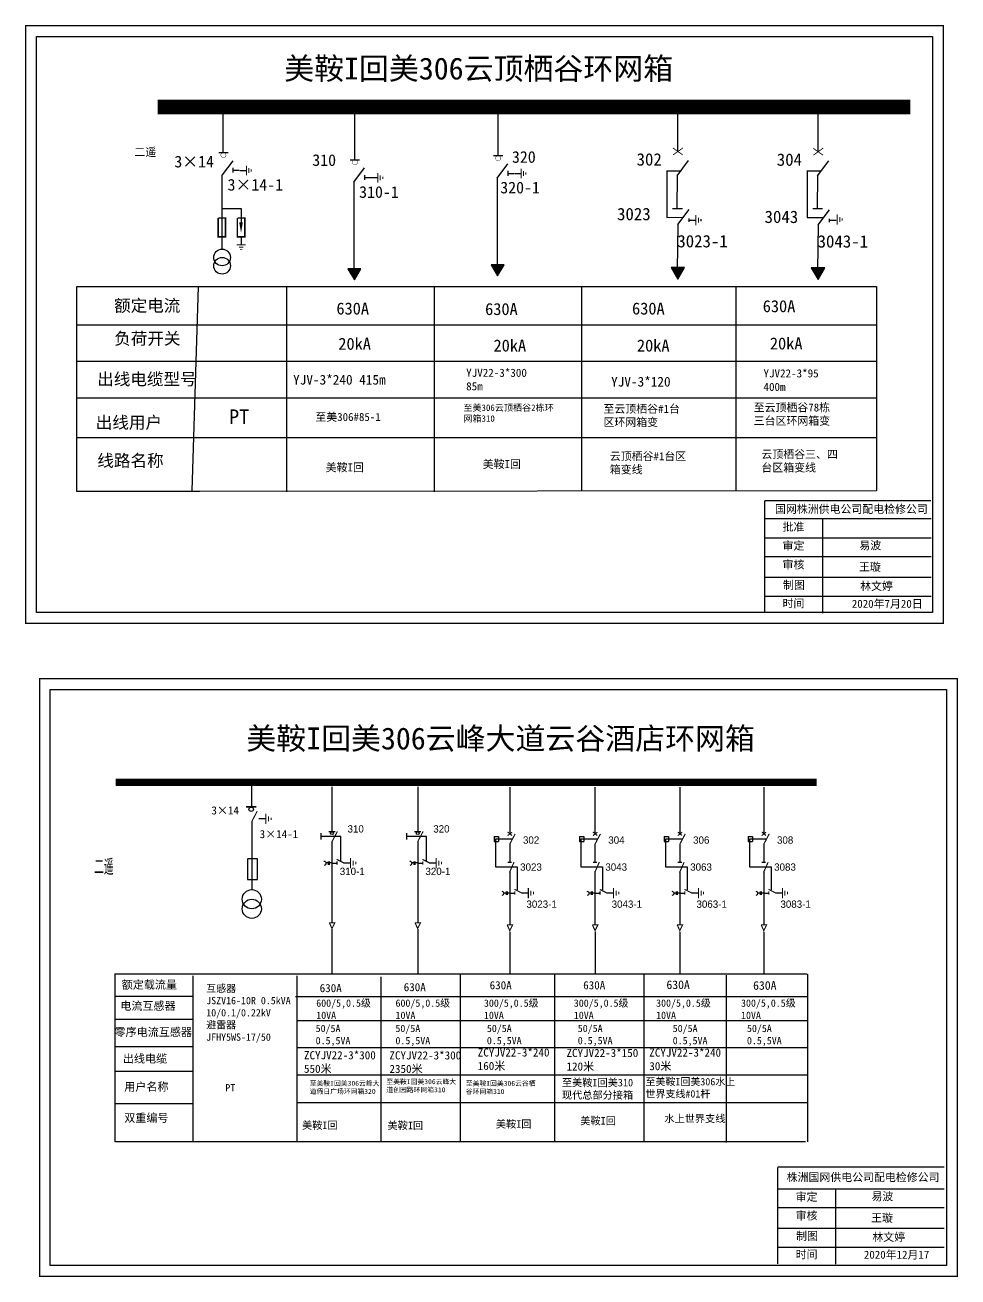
# Model space of a CAD drawing. Extents: x 1152 to 1674, y -469 to -293.
# Drawn here: x 1282.8 to 1410.3, y -464.8 to -293.7 of the extents above; entities that cross this region are included whole.
import ezdxf

# ---------------------------------------------------------------- set-up
doc = ezdxf.new("R2010")
doc.units = 0
doc.header["$LTSCALE"] = 5
doc.linetypes.add('ACAD_ISO02W100', pattern=[15, 12, -3])
doc.linetypes.add('CENTER', pattern=[50.8, 31.75, -6.35, 6.35, -6.35])
doc.layers.get('0').update_dxf_attribs({"linetype": 'CONTINUOUS'})
doc.layers.add('2', color=7, linetype='CONTINUOUS')
doc.layers.add('3', color=7, linetype='CONTINUOUS')
doc.styles.add('HZ', font='', dxfattribs={"width": 0.75, "oblique": 9.998114})
doc.styles.add('hztxt_txtstyle_0.00_0_0', font='simkai.ttf')
doc.styles.add('hztxt_txtstyle_1.80_0_0', font='', dxfattribs={"height": 1.8, "bigfont": 'hztxt.shx'})
doc.styles.add('hztxt_txtstyle_2.70_0_0', font='simkai.ttf', dxfattribs={"height": 2.7})
doc.styles.get("Standard").update_dxf_attribs({"font": 'simkai_0.ttf', "width": 0.8})
doc.styles.add('STYLE1', font='simkai_0.ttf')
doc.styles.add('字体', font='simkai_0.ttf', dxfattribs={"height": 2.5})
doc.styles.add('宋体', font='tssdeng.shx', dxfattribs={"width": 0.7, "height": 5, "bigfont": 'tssdchn.shx'})
doc.styles.get('HZ').set_extended_font_data('SimSun')
doc.styles.get('hztxt_txtstyle_1.80_0_0').set_extended_font_data('hztxt')

# ---------------------------------------------------------------- blocks, each defined once
blk = doc.blocks.new('JD')
for points in [[(-2, 0.2), (-2, -0.2), (2, 0.2), (2, -0.2)], [(1, -1.2), (1, -0.8), (-1, -1.2), (-1, -0.8)], [(-0.5, -1.8), (-0.5, -2.2), (0.5, -1.8), (0.5, -2.2)]]:
    blk.add_trace(points)

msp = doc.modelspace()

# ---------------------------------------------------------------- hatches: boundary and pattern name
for color, points in [(0, [(1347.39, -327.97), (1348.27, -326.45), (1346.51, -326.45)]), (7, [(1372.03, -328.45), (1372.96, -326.84), (1371.1, -326.84)]), (7, [(1391.2, -328.49), (1392.13, -326.88), (1390.27, -326.88)]), (0, [(1327.8, -328.53), (1328.68, -327.01), (1326.92, -327.01)])]:
    msp.add_hatch(color=color).paths.add_polyline_path(points)

# ---------------------------------------------------------------- linework, layer by layer
for p, q in [((1309.82, -304.88), (1309.82, -311.16)), ((1370.51, -313.6), (1372.47, -313.6)), ((1370.53, -313.61), (1370.53, -319.98)), ((1371.96, -314.29), (1371.91, -318.7)), ((1389.69, -313.63), (1391.64, -313.63)), ((1389.71, -313.64), (1389.71, -320.02)), ((1391.14, -314.32), (1391.08, -318.74)), ((1370.53, -319.98), (1372.74, -319.97)), ((1371.31, -318.75), (1372.65, -318.75)), ((1389.71, -320.02), (1391.92, -320.01)), ((1390.48, -318.78), (1391.83, -318.78)), ((1373.54, -320.34), (1374.48, -320.34)), ((1392.72, -320.37), (1393.66, -320.37))]:
    msp.add_line(p, q)
at = {"color": 7}
for p, q in [((1327.88, -312.1), (1327.88, -304.88)), ((1347.46, -311.54), (1347.46, -304.88)), ((1372.04, -310.97), (1372.04, -304.88)), ((1391.21, -311.01), (1391.21, -304.88))]:
    msp.add_line(p, q, dxfattribs=at)
at = {"color": 0}
for p, q in [((1309.27, -311.1), (1310.54, -311.1)), ((1311.2, -313.19), (1311.2, -313.85)), ((1327.25, -312.1), (1328.52, -312.1)), ((1346.84, -311.54), (1348.1, -311.54)), ((1309.69, -314.17), (1309.69, -324.38)), ((1311.22, -313.53), (1312.06, -313.53)), ((1312.14, -313.55), (1313.03, -313.55)), ((1329.18, -314.19), (1329.18, -314.85)), ((1329.19, -314.52), (1330.04, -314.52)), ((1330.12, -314.54), (1331.01, -314.54)), ((1347.33, -314.61), (1347.33, -326.72)), ((1348.77, -313.63), (1348.77, -314.29)), ((1348.78, -313.96), (1349.63, -313.96)), ((1349.7, -313.97), (1350.59, -313.97)), ((1327.74, -315.17), (1327.74, -327.28)), ((1309.68, -318.75), (1312.31, -318.75)), ((1312.31, -318.75), (1312.31, -320.68)), ((1372.03, -320.97), (1371.96, -327.12)), ((1391.2, -321), (1391.14, -327.16)), ((1312.31, -322.7), (1312.31, -323.69)), ((1289.85, -329.41), (1304.81, -329.41)), ((1293.99, -329.41), (1306.67, -329.41)), ((1306.46, -329.41), (1305.57, -357.36)), ((1306.46, -329.41), (1399.2, -329.41)), ((1318.54, -329.41), (1318.54, -357.51)), ((1289.85, -339.62), (1304.7, -339.62)), ((1293.88, -339.62), (1306.56, -339.62)), ((1306.35, -339.62), (1399.2, -339.62)), ((1313.75, -397.23, 0.01), (1313.75, -400.51, 0.01)), ((1324.74, -397.83, 0.01), (1324.74, -403.94, 0.01)), ((1336.46, -397.83, 0.01), (1336.46, -403.94, 0.01)), ((1349.04, -397.86, 0.01), (1349.04, -404.28, 0.01)), ((1360.7, -397.86, 0.01), (1360.7, -404.28, 0.01)), ((1372.3, -397.86, 0.01), (1372.3, -404.28, 0.01)), ((1383.78, -397.86, 0.01), (1383.78, -404.28, 0.01)), ((1314.75, -402.18, 0.01), (1315.69, -402.18, 0.01)), ((1313.77, -402.55, 0.01), (1313.77, -411.87, 0.01)), ((1324.74, -405.3, 0.01), (1324.74, -416.4, 0.01)), ((1336.46, -405.3, 0.01), (1336.46, -416.4, 0.01)), ((1346.91, -404.62, 0.01), (1346.91, -405.29, 0.01)), ((1346.91, -404.62, 0.01), (1347.51, -404.62, 0.01)), ((1346.91, -405.29, 0.01), (1347.51, -405.29, 0.01)), ((1347.51, -404.62, 0.01), (1347.51, -405.29, 0.01)), ((1358.57, -404.62, 0.01), (1358.57, -405.29, 0.01)), ((1358.57, -404.62, 0.01), (1359.17, -404.62, 0.01)), ((1358.57, -405.29, 0.01), (1359.17, -405.29, 0.01)), ((1359.17, -404.62, 0.01), (1359.17, -405.29, 0.01)), ((1370.17, -404.62, 0.01), (1370.17, -405.29, 0.01)), ((1370.17, -404.62, 0.01), (1370.77, -404.62, 0.01)), ((1370.17, -405.29, 0.01), (1370.77, -405.29, 0.01)), ((1370.77, -404.62, 0.01), (1370.77, -405.29, 0.01)), ((1381.65, -404.62, 0.01), (1381.65, -405.29, 0.01)), ((1381.65, -404.62, 0.01), (1382.25, -404.62, 0.01)), ((1381.65, -405.29, 0.01), (1382.25, -405.29, 0.01)), ((1382.25, -404.62, 0.01), (1382.25, -405.29, 0.01)), ((1349.04, -405.64, 0.01), (1349.04, -408.11, 0.01)), ((1360.7, -405.64, 0.01), (1360.7, -408.11, 0.01)), ((1372.3, -405.64, 0.01), (1372.3, -408.11, 0.01)), ((1383.78, -405.64, 0.01), (1383.78, -408.11, 0.01)), ((1324.74, -408.25, 0.01), (1325.43, -408.25, 0.01)), ((1326.33, -408.23, 0.01), (1327.27, -408.23, 0.01)), ((1336.46, -408.25, 0.01), (1337.15, -408.25, 0.01)), ((1338.05, -408.23, 0.01), (1338.99, -408.23, 0.01)), ((1349.04, -409.35, 0.01), (1349.04, -416.66, 0.01)), ((1360.7, -409.35, 0.01), (1360.7, -416.66, 0.01)), ((1372.3, -409.35, 0.01), (1372.3, -416.66, 0.01)), ((1383.78, -409.35, 0.01), (1383.78, -416.66, 0.01)), ((1349.04, -412.35, 0.01), (1349.74, -412.35, 0.01)), ((1350.64, -412.33, 0.01), (1351.58, -412.33, 0.01)), ((1360.7, -412.35, 0.01), (1361.39, -412.35, 0.01)), ((1362.3, -412.33, 0.01), (1363.24, -412.33, 0.01)), ((1372.3, -412.35, 0.01), (1372.99, -412.35, 0.01)), ((1373.89, -412.33, 0.01), (1374.83, -412.33, 0.01)), ((1383.78, -412.35, 0.01), (1384.47, -412.35, 0.01)), ((1385.37, -412.33, 0.01), (1386.31, -412.33, 0.01)), ((1305.81, -426.5, 0.01), (1295.11, -426.5, 0.01)), ((1305.77, -429.65, 0.01), (1295.07, -429.65, 0.01)), ((1305.77, -433.37, 0.01), (1295.07, -433.37, 0.01)), ((1305.73, -436.76, 0.01), (1295.03, -436.76, 0.01)), ((1305.77, -441.17, 0.01), (1295.07, -441.17, 0.01))]:
    msp.add_line(p, q, dxfattribs=at)
at = {"color": 7, "linetype": 'Continuous'}
for p, q in [((1383.91, -361.17), (1406.66, -361.17)), ((1391.8, -361.17), (1391.8, -374.1)), ((1383.91, -363.77), (1406.66, -363.77)), ((1383.91, -366.36), (1406.66, -366.36)), ((1383.91, -369.18), (1406.66, -369.18)), ((1383.91, -371.78), (1406.66, -371.78))]:
    msp.add_line(p, q, dxfattribs=at)
at = {"color": 0, "linetype": 'ACAD_ISO02W100'}
for p, q in [((1347.1, -404.97, 0.01), (1347.1, -408.78, 0.01)), ((1349.34, -404.97, 0.01), (1347.1, -404.97, 0.01)), ((1358.76, -404.97, 0.01), (1358.76, -408.78, 0.01)), ((1361, -404.97, 0.01), (1358.76, -404.97, 0.01)), ((1370.36, -404.97, 0.01), (1370.36, -408.78, 0.01)), ((1372.6, -404.97, 0.01), (1370.36, -404.97, 0.01)), ((1381.84, -404.97, 0.01), (1381.84, -408.78, 0.01)), ((1384.08, -404.97, 0.01), (1381.84, -404.97, 0.01)), ((1347.1, -408.78, 0.01), (1350.06, -408.78, 0.01)), ((1350.06, -408.78, 0.01), (1350.06, -411.92, 0.01)), ((1358.76, -408.78, 0.01), (1361.72, -408.78, 0.01)), ((1361.72, -408.78, 0.01), (1361.72, -411.92, 0.01)), ((1370.36, -408.78, 0.01), (1373.31, -408.78, 0.01)), ((1373.31, -408.78, 0.01), (1373.31, -411.92, 0.01)), ((1381.84, -408.78, 0.01), (1384.79, -408.78, 0.01)), ((1384.79, -408.78, 0.01), (1384.79, -411.92, 0.01))]:
    msp.add_line(p, q, dxfattribs=at)
at = {"color": 0, "linetype": 'CENTER'}
for p, q in [((1324.74, -417.3, 0.01), (1324.74, -423.44, 0.01)), ((1336.46, -417.3, 0.01), (1336.46, -423.44, 0.01)), ((1349.05, -417.64, 0.01), (1349.05, -423.4, 0.01)), ((1360.71, -417.64, 0.01), (1360.71, -423.4, 0.01)), ((1372.3, -417.64, 0.01), (1372.3, -423.4, 0.01)), ((1383.78, -417.64, 0.01), (1383.78, -423.4, 0.01))]:
    msp.add_line(p, q, dxfattribs=at)
at = {"color": 0, "linetype": 'Continuous'}
for p, q in [((1295.05, -423.42, 0.01), (1389.71, -423.42, 0.01)), ((1295.09, -446.37, 0.01), (1295.09, -423.42, 0.01)), ((1305.72, -423.67, 0.01), (1305.72, -446.36, 0.01)), ((1319.92, -423.67, 0.01), (1319.92, -446.36, 0.01)), ((1331.44, -423.82, 0.01), (1331.44, -446.35, 0.01)), ((1342.27, -423.47, 0.01), (1342.27, -446.36, 0.01)), ((1355.16, -423.47, 0.01), (1355.16, -446.36, 0.01)), ((1367.36, -423.48, 0.01), (1367.36, -446.38, 0.01)), ((1378.63, -423.56, 0.01), (1378.63, -446.45, 0.01)), ((1389.76, -423.44, 0.01), (1389.76, -446.38, 0.01)), ((1319.75, -426.49, 0.01), (1389.74, -426.49, 0.01)), ((1319.92, -429.78, 0.01), (1389.76, -429.78, 0.01)), ((1319.92, -433.46, 0.01), (1389.65, -433.46, 0.01)), ((1319.92, -437.19, 0.01), (1389.84, -437.19, 0.01)), ((1319.92, -440.99, 0.01), (1389.74, -440.99, 0.01)), ((1389.5, -446.37, 0.01), (1295.16, -446.37, 0.01)), ((1385.7, -452.77, 0.01), (1408.45, -452.77, 0.01)), ((1393.6, -452.77, 0.01), (1393.6, -463.11, 0.01)), ((1385.7, -455.36, 0.01), (1408.45, -455.36, 0.01)), ((1385.7, -458.19, 0.01), (1408.45, -458.19, 0.01)), ((1385.7, -460.78, 0.01), (1408.45, -460.78, 0.01))]:
    msp.add_line(p, q, dxfattribs=at)
at = {"color": 7, "linetype": 'Continuous', "const_width": 0.182}
msp.add_lwpolyline([(1282.87, -293.78), (1408.35, -293.78), (1408.35, -375.48), (1282.87, -375.48)], close=True, dxfattribs=at)
at = {"color": 7, "linetype": 'Continuous'}
msp.add_lwpolyline([(1284.34, -295.25), (1406.87, -295.25), (1406.87, -374), (1284.34, -374)], close=True, dxfattribs=at)
for points, const_width in [([(1300.93, -304.88), (1403.83, -304.88)], 2), ([(1371.36, -310.49), (1372.7, -311.44)], 0.114), ([(1371.39, -311.44), (1372.73, -310.48)], 0.114), ([(1390.53, -310.53), (1391.88, -311.47)], 0.114), ([(1390.56, -311.48), (1391.9, -310.51)], 0.114), ([(1371.31, -318.75), (1372.65, -318.75)], 0.114), ([(1390.48, -318.78), (1391.83, -318.78)], 0.114)]:
    msp.add_lwpolyline(points, dxfattribs=dict(const_width=const_width))
at = {"color": 0}
for points, const_width in [([(1309.27, -311.1), (1310.54, -311.1)], 0.108), ([(1346.84, -311.54), (1348.1, -311.54)], 0.108), ([(1327.25, -312.1), (1328.52, -312.1)], 0.108), ([(1309.17, -320.07), (1309.17, -322.63), (1310.19, -322.63), (1310.19, -320.07), (1309.2, -320.07)], 0.217), ([(1311.8, -320.07), (1311.8, -322.63), (1312.83, -322.63), (1312.83, -320.07), (1311.83, -320.07)], 0.217)]:
    msp.add_lwpolyline(points, dxfattribs=dict(at, const_width=const_width))
at = {"color": 0, "const_width": 0.0539}
for points in [[(1309.55, -311.46, 1), (1310.25, -311.46, 1)], [(1327.53, -312.45, 1), (1328.23, -312.45, 1)], [(1347.11, -311.9, 1), (1347.81, -311.9, 1)]]:
    msp.add_lwpolyline(points, format="xyb", close=True, dxfattribs=at)
at = {"color": 0}
msp.add_lwpolyline([(1312.31, -320.64, 0.506, 0, 0), (1312.31, -322.09, 0, 0, 0)], format="xyseb", dxfattribs=at)
for points in [[(1373.55, -320.13), (1373.55, -320.58)], [(1392.73, -320.16), (1392.73, -320.62)]]:
    msp.add_lwpolyline(points)
for points in [[(1347.39, -327.97), (1348.27, -326.45), (1346.51, -326.45)], [(1327.8, -328.53), (1328.68, -327.01), (1326.92, -327.01)]]:
    msp.add_lwpolyline(points, close=True, dxfattribs=at)
at = {"color": 7}
for points in [[(1372.03, -328.45), (1372.96, -326.84), (1371.1, -326.84)], [(1391.2, -328.49), (1392.13, -326.88), (1390.27, -326.88)]]:
    msp.add_lwpolyline(points, close=True, dxfattribs=at)
at = {"color": 7, "linetype": 'Continuous', "const_width": 0.182}
for points in [[(1383.91, -358.69), (1383.89, -374.06)], [(1383.91, -358.69), (1406.66, -358.69)]]:
    msp.add_lwpolyline(points, dxfattribs=at)
at = {"color": 0, "linetype": 'Continuous', "const_width": 0.182, "elevation": 0.01}
msp.add_lwpolyline([(1284.76, -383.05), (1410.24, -383.05), (1410.24, -464.75), (1284.76, -464.75)], close=True, dxfattribs=at)
at = {"color": 0, "linetype": 'Continuous', "elevation": 0.01}
msp.add_lwpolyline([(1286.23, -384.52), (1408.76, -384.52), (1408.76, -463.27), (1286.23, -463.27)], close=True, dxfattribs=at)
at = {"color": 0, "elevation": 0.01}
for points, const_width in [([(1295.16, -397.23), (1391.01, -397.23)], 0.998), ([(1313, -400.56), (1314.4, -400.56)], 0.238), ([(1313.77, -402.59), (1314.52, -401.17)], 0.15), ([(1324.3, -403.96), (1325.18, -403.96)], 0.15), ([(1324.74, -405.34), (1325.49, -403.92)], 0.15), ([(1336.01, -403.96), (1336.9, -403.96)], 0.15), ([(1336.46, -405.34), (1337.21, -403.92)], 0.15), ([(1348.76, -404.5), (1349.37, -404.04)], 0.15), ([(1348.76, -404), (1349.35, -404.49)], 0.15), ([(1349.04, -405.68), (1349.79, -404.26)], 0.15), ([(1360.42, -404.5), (1361.03, -404.04)], 0.15), ([(1360.42, -404), (1361.01, -404.49)], 0.15), ([(1360.7, -405.68), (1361.45, -404.26)], 0.15), ([(1372.02, -404.5), (1372.62, -404.04)], 0.15), ([(1372.02, -404), (1372.61, -404.49)], 0.15), ([(1372.3, -405.68), (1373.05, -404.26)], 0.15), ([(1383.5, -404), (1384.08, -404.49)], 0.15), ([(1383.49, -404.5), (1384.1, -404.04)], 0.15), ([(1383.78, -405.68), (1384.53, -404.26)], 0.15), ([(1325.39, -407.75), (1326.39, -408.25)], 0.15), ([(1325.43, -408.02), (1325.43, -408.48)], 0.15), ([(1337.11, -407.75), (1338.11, -408.25)], 0.15), ([(1337.15, -408.02), (1337.15, -408.48)], 0.15), ([(1348.78, -408.15), (1349.33, -408.15)], 0.15), ([(1349.01, -409.54), (1349.64, -408.12)], 0.15), ([(1360.43, -408.15), (1360.99, -408.15)], 0.15), ([(1360.67, -409.54), (1361.3, -408.12)], 0.15), ([(1372.03, -408.15), (1372.59, -408.15)], 0.15), ([(1372.27, -409.54), (1372.9, -408.12)], 0.15), ([(1383.51, -408.15), (1384.06, -408.15)], 0.15), ([(1383.75, -409.54), (1384.38, -408.12)], 0.15), ([(1349.7, -411.85), (1350.7, -412.35)], 0.15), ([(1349.74, -412.12), (1349.74, -412.58)], 0.15), ([(1361.36, -411.85), (1362.35, -412.35)], 0.15), ([(1361.39, -412.12), (1361.39, -412.58)], 0.15), ([(1372.95, -411.85), (1373.95, -412.35)], 0.15), ([(1372.99, -412.12), (1372.99, -412.58)], 0.15), ([(1384.43, -411.85), (1385.43, -412.35)], 0.15), ([(1384.47, -412.12), (1384.47, -412.58)], 0.15), ([(1324.37, -416.42), (1325.13, -416.42), (1324.74, -417.2), (1324.38, -416.41)], 0.15), ([(1336.09, -416.42), (1336.85, -416.42), (1336.46, -417.2), (1336.1, -416.41)], 0.15), ([(1348.68, -416.7), (1349.44, -416.7), (1349.05, -417.48), (1348.69, -416.69)], 0.15), ([(1360.33, -416.7), (1361.1, -416.7), (1360.71, -417.48), (1360.34, -416.69)], 0.15), ([(1371.93, -416.7), (1372.69, -416.7), (1372.3, -417.48), (1371.94, -416.69)], 0.15), ([(1383.41, -416.7), (1384.17, -416.7), (1383.78, -417.48), (1383.42, -416.69)], 0.15)]:
    msp.add_lwpolyline(points, dxfattribs=dict(at, const_width=const_width))
for points in [[(1323.23, -404.18), (1323.23, -405.02)], [(1334.95, -404.18), (1334.95, -405.02)], [(1313.18, -407.71), (1313.18, -410.51), (1314.56, -410.51), (1314.56, -407.68), (1313.18, -407.68)], [(1324.23, -408.24), (1323.92, -408.24)], [(1324.23, -408.03), (1324.23, -408.49)], [(1324.37, -408.03), (1324.37, -408.49)], [(1324.74, -408.24), (1324.37, -408.24)], [(1335.95, -408.24), (1335.64, -408.24)], [(1335.95, -408.03), (1335.95, -408.49)], [(1336.09, -408.03), (1336.09, -408.49)], [(1336.45, -408.24), (1336.09, -408.24)], [(1348.54, -412.35), (1348.23, -412.35)], [(1348.54, -412.14), (1348.54, -412.59)], [(1348.68, -412.14), (1348.68, -412.59)], [(1349.04, -412.35), (1348.68, -412.35)], [(1360.2, -412.35), (1359.88, -412.35)], [(1360.2, -412.14), (1360.2, -412.59)], [(1360.34, -412.14), (1360.34, -412.59)], [(1360.7, -412.35), (1360.34, -412.35)], [(1371.8, -412.35), (1371.48, -412.35)], [(1371.8, -412.14), (1371.8, -412.59)], [(1371.94, -412.14), (1371.94, -412.59)], [(1372.3, -412.35), (1371.94, -412.35)], [(1383.27, -412.35), (1382.96, -412.35)], [(1383.27, -412.14), (1383.27, -412.59)], [(1383.41, -412.14), (1383.41, -412.59)], [(1383.78, -412.35), (1383.41, -412.35)]]:
    msp.add_lwpolyline(points, dxfattribs=at)
at = {"color": 0, "linetype": 'ACAD_ISO02W100', "elevation": 0.01}
for points in [[(1325.97, -408.01), (1325.97, -404.6), (1323.23, -404.6)], [(1337.68, -408.01), (1337.68, -404.6), (1334.95, -404.6)]]:
    msp.add_lwpolyline(points, dxfattribs=at)
at = {"color": 0, "elevation": 0.01}
for points in [[(1323.65, -407.98, -0.877934), (1323.66, -408.59)], [(1335.37, -407.98, -0.877934), (1335.38, -408.59)], [(1347.96, -412.09, -0.877934), (1347.97, -412.7)], [(1359.61, -412.09, -0.877934), (1359.63, -412.7)], [(1371.21, -412.09, -0.877934), (1371.22, -412.7)], [(1382.69, -412.09, -0.877934), (1382.7, -412.7)]]:
    msp.add_lwpolyline(points, format="xyb", dxfattribs=at)
at = {"color": 0, "linetype": 'Continuous', "const_width": 0.182, "elevation": 0.01}
msp.add_lwpolyline([(1385.7, -449.87), (1385.69, -463.06)], dxfattribs=at)
at = {"color": 0, "linetype": 'Continuous', "const_width": 0.182}
msp.add_lwpolyline([(1385.7, -449.79), (1408.45, -449.79)], dxfattribs=at)
at = {"color": 0}
for centre, radius in [((1309.71, -325.46), 1.14), ((1309.71, -326.6), 1.14), ((1313.7, -400.9, 0.01), 0.305), ((1324.74, -404.17, 0.01), 0.192), ((1336.46, -404.17, 0.01), 0.192)]:
    msp.add_circle(centre, radius, dxfattribs=at)
at = {"layer": '2', "color": 0}
for p, q in [((1309.76, -314.18), (1311.22, -312.23)), ((1347.33, -314.61), (1348.79, -312.66)), ((1327.74, -315.17), (1329.2, -313.22))]:
    msp.add_line(p, q, dxfattribs=at)
at = {"layer": '2'}
for p, q in [((1371.96, -314.29), (1373.51, -312.22)), ((1391.14, -314.32), (1392.69, -312.26)), ((1372.03, -320.97), (1373.57, -318.9)), ((1391.2, -321), (1392.75, -318.94)), ((1289.85, -357.45), (1289.85, -329.41)), ((1338.7, -329.41), (1338.7, -357.51)), ((1358.86, -329.41), (1358.86, -357.26)), ((1379.94, -329.41), (1379.94, -357.39)), ((1399.2, -329.41), (1399.2, -357.36)), ((1289.85, -334.66), (1304.05, -334.66)), ((1293.68, -334.66), (1306.36, -334.66)), ((1306.14, -334.66), (1399.2, -334.66)), ((1289.85, -344.67), (1399.2, -344.67)), ((1304.81, -350.14), (1289.85, -350.14)), ((1306.67, -350.14), (1293.99, -350.14)), ((1399.2, -350.14), (1306.46, -350.14)), ((1304.81, -357.45), (1289.85, -357.45)), ((1306.67, -357.45), (1293.99, -357.45)), ((1399.2, -357.36), (1306.46, -357.45))]:
    msp.add_line(p, q, dxfattribs=at)
at = {"layer": '2', "color": 0}
for centre in [(1313.78, -413.2, 0.01), (1313.78, -414.51, 0.01)]:
    msp.add_circle(centre, 1.31, dxfattribs=at)

# ---------------------------------------------------------------- block references
at = {"color": 0, "rotation": 90}
for p, xscale, yscale, zscale in [((1313.04, -313.57), 0.3297305593027886, 0.3297305593027886, 0.3297305593611308), ((1331.02, -314.57), 0.3297305593027886, 0.3297305593027886, 0.3297305593611308), ((1350.6, -313.99), 0.3297305593027886, 0.3297305593027886, 0.3297305593611308), ((1315.71, -402.21, 0.01), 0.3494655254594932, 0.3494655254594932, 0.3494655254595134), ((1327.29, -408.26, 0.01), 0.3494655254594932, 0.3494655254594932, 0.3494655254595134), ((1339, -408.26, 0.01), 0.3494655254594932, 0.3494655254594932, 0.3494655254595134), ((1351.59, -412.36, 0.01), 0.3494655254594932, 0.3494655254594932, 0.3494655254595134), ((1363.25, -412.36, 0.01), 0.3494655254594932, 0.3494655254594932, 0.3494655254595134), ((1374.85, -412.36, 0.01), 0.3494655254594932, 0.3494655254594932, 0.3494655254595134), ((1386.32, -412.36, 0.01), 0.3494655254594932, 0.3494655254594932, 0.3494655254595134)]:
    msp.add_blockref('JD', p, dxfattribs=dict(at, xscale=xscale, yscale=yscale, zscale=zscale))
at = {"xscale": 0.3495080551147112, "yscale": 0.3495080551147112, "zscale": 0.3495080551767315, "rotation": 90}
for p in [(1374.5, -320.36), (1393.82, -320.27)]:
    msp.add_blockref('JD', p, dxfattribs=at)
at = {"color": 0, "xscale": 0.3036991993994889, "yscale": 0.3036991993576521, "zscale": 0.3036991994115678}
msp.add_blockref('JD', (1312.33, -323.74), dxfattribs=at)

# ---------------------------------------------------------------- texts
at = {"color": 0}
for s, height, p in [('310', 1.594, (1322.05, -312.95)), ('320', 1.594, (1349.35, -312.52)), ('302', 1.69, (1366.39, -312.9)), ('304', 1.69, (1385.56, -312.93)), ('3×14', 1.594, (1303.19, -313.15)), ('3×14-1', 1.594, (1310.47, -316.32)), ('310-1', 1.594, (1328.45, -317.31)), ('320-1', 1.594, (1347.75, -316.7)), ('3023', 1.69, (1363.72, -320.37)), ('3043', 1.69, (1383.89, -320.75)), ('3023-1', 1.69, (1371.96, -324.08)), ('3043-1', 1.69, (1391.14, -324.11)), ('630A', 1.639, (1325.35, -333.26)), ('630A', 1.639, (1345.68, -333.33)), ('630A', 1.639, (1365.77, -333.26)), ('630A', 1.639, (1383.64, -332.94)), ('20kA', 1.639, (1325.61, -338.08)), ('20kA', 1.639, (1346.83, -338.32)), ('20kA', 1.639, (1366.44, -338.32)), ('20kA', 1.639, (1384.62, -338.04)), ('YJV-3*240 415m', 1.3284, (1319.43, -342.84)), ('YJV-3*120 ', 1.328, (1362.91, -343.11))]:
    msp.add_text(s, height=height, dxfattribs=at).set_placement(p)
for s, height, style, p in [('额定电流', 1.661, 'HZ', (1294.95, -332.87)), ('负荷开关', 1.661, 'HZ', (1294.97, -337.37)), ('出线电缆型号', 1.661, 'HZ', (1292.64, -342.92)), ('出线用户', 1.661, 'HZ', (1292.44, -348.85)), ('线路名称', 1.661, 'HZ', (1292.66, -354.06)), ('310', 0.998, 'hztxt_txtstyle_1.80_0_0', (1326.87, -404.08, 0.01)), ('320', 0.998, 'hztxt_txtstyle_1.80_0_0', (1338.59, -404.08, 0.01)), ('302', 0.998, 'hztxt_txtstyle_1.80_0_0', (1350.86, -405.61, 0.01)), ('304', 0.998, 'hztxt_txtstyle_1.80_0_0', (1362.52, -405.61, 0.01)), ('306', 0.998, 'hztxt_txtstyle_1.80_0_0', (1374.12, -405.61, 0.01)), ('308', 0.998, 'hztxt_txtstyle_1.80_0_0', (1385.59, -405.61, 0.01)), ('310-1', 0.998, 'hztxt_txtstyle_1.80_0_0', (1325.81, -409.89, 0.01)), ('320-1', 0.998, 'hztxt_txtstyle_1.80_0_0', (1337.52, -409.89, 0.01)), ('3023', 0.998, 'hztxt_txtstyle_1.80_0_0', (1350.47, -409.3, 0.01)), ('3043', 0.998, 'hztxt_txtstyle_1.80_0_0', (1362.12, -409.3, 0.01)), ('3063', 0.998, 'hztxt_txtstyle_1.80_0_0', (1373.72, -409.3, 0.01)), ('3083', 0.998, 'hztxt_txtstyle_1.80_0_0', (1385.2, -409.3, 0.01)), ('3023-1', 0.998, 'hztxt_txtstyle_1.80_0_0', (1351.33, -414.37, 0.01)), ('3043-1', 0.998, 'hztxt_txtstyle_1.80_0_0', (1362.98, -414.37, 0.01)), ('3063-1', 0.998, 'hztxt_txtstyle_1.80_0_0', (1374.58, -414.37, 0.01)), ('3083-1', 0.998, 'hztxt_txtstyle_1.80_0_0', (1386.06, -414.37, 0.01))]:
    msp.add_text(s, height=height, dxfattribs=dict(at, style=style)).set_placement(p)
at = {"color": 0, "linetype": 'Continuous', "style": 'hztxt_txtstyle_2.70_0_0'}
for s, p in [('3×14', (1308.26, -401.61, 0.01)), ('3×14-1', (1314.85, -404.85, 0.01))]:
    msp.add_text(s, height=1.109, dxfattribs=at).set_placement(p)
at = {"insert": (1318.21, -298.13), "char_height": 3, "width": 98.4215, "attachment_point": 1, "style": '字体'}
msp.add_mtext('{\\fSimSun|b0|i0|c134|p2;\\C0;美鞍I回美306云顶栖谷\\C256;环网箱}', dxfattribs=at)
at = {"color": 0, "linetype": 'Continuous', "attachment_point": 1}
for s, insert, char_height, width, style in [('{\\fSimSun|b0|i0|c134|p2;二遥}', (1297.71, -310.5), 1.1094, 17.8852, 'hztxt_txtstyle_2.70_0_0'), ('{\\fSimSun|b0|i0|c134|p2;YJV22-3*300 \\P85m}', (1343.09, -340.67), 1.1094, 17.8852, 'hztxt_txtstyle_2.70_0_0'), ('{\\fSimSun|b0|i0|c134|p2;YJV22-3*95\\P400m}', (1383.74, -340.75), 1.1094, 17.8852, 'hztxt_txtstyle_2.70_0_0'), ('{\\fSimSun|b0|i0|c134|p2;至美306云顶栖谷2栋环网箱310}', (1342.71, -345.56), 0.8875, 12.381, 'hztxt_txtstyle_2.70_0_0'), ('{\\fSimSun|b0|i0|c134|p2;额定载流量}', (1295.99, -424.33, 0.01), 1.1094, 17.8852, 'hztxt_txtstyle_2.70_0_0'), ('{\\fSimSun|b0|i0|c134|p2;630A}', (1346.3, -424.4, 0.01), 1.1094, 17.8852, 'hztxt_txtstyle_2.70_0_0'), ('{\\fSimSun|b0|i0|c134|p2;630A}', (1359.09, -424.4, 0.01), 1.1094, 17.8852, 'hztxt_txtstyle_2.70_0_0'), ('{\\fSimSun|b0|i0|c134|p2;630A}', (1370.47, -424.3, 0.01), 1.1757, 9.454, 'hztxt_txtstyle_0.00_0_0'), ('{\\fSimSun|b0|i0|c134|p2;630A}', (1382.32, -424.4, 0.01), 1.1757, 9.454, 'hztxt_txtstyle_0.00_0_0'), ('\\A1;{\\fSimSun|b0|i0|c134|p2;互感器\\PJSZV16-10R 0.5kVA\\P10/0.1/0.22kV\\P避雷器\\PJFHY5WS-17/50}', (1307.55, -424.89, 0.01), 0.9985, 18.4113, 'hztxt_txtstyle_2.70_0_0'), ('{\\fSimSun|b0|i0|c134|p2;630A}', (1323.06, -424.79, 0.01), 1.1094, 17.8852, 'hztxt_txtstyle_2.70_0_0'), ('{\\fSimSun|b0|i0|c134|p2;630A}', (1334.55, -424.66, 0.01), 1.1094, 17.8852, 'hztxt_txtstyle_2.70_0_0'), ('{\\fSimSun|b0|i0|c134|p2;电流互感器}', (1295.8, -427.22, 0.01), 1.1094, 17.8852, 'hztxt_txtstyle_2.70_0_0'), ('\\A1;{\\fSimSun|b0|i0|c134|p2;600/5,0.5级\\P10VA}', (1322.59, -426.9, 0.01), 0.9985, 18.4113, 'hztxt_txtstyle_2.70_0_0'), ('\\A1;{\\fSimSun|b0|i0|c134|p2;600/5,0.5级\\P10VA}', (1333.43, -426.9, 0.01), 0.9985, 18.4113, 'hztxt_txtstyle_2.70_0_0'), ('\\A1;{\\fSimSun|b0|i0|c134|p2;300/5,0.5级\\P10VA}', (1345.52, -426.9, 0.01), 0.9985, 18.4113, 'hztxt_txtstyle_2.70_0_0'), ('\\A1;{\\fSimSun|b0|i0|c134|p2;300/5,0.5级\\P10VA}', (1357.81, -426.9, 0.01), 0.9985, 18.4113, 'hztxt_txtstyle_2.70_0_0'), ('\\A1;{\\fSimSun|b0|i0|c134|p2;300/5,0.5级\\P10VA}', (1369.06, -426.9, 0.01), 0.9985, 18.4113, 'hztxt_txtstyle_2.70_0_0'), ('\\A1;{\\fSimSun|b0|i0|c134|p2;300/5,0.5级\\P10VA}', (1380.67, -426.9, 0.01), 0.9985, 18.4113, 'hztxt_txtstyle_2.70_0_0'), ('{\\fSimSun|b0|i0|c134|p2;零序电流互感器}', (1295.01, -430.8, 0.01), 1.1094, 17.8852, 'hztxt_txtstyle_2.70_0_0'), ('{\\fSimSun|b0|i0|c134|p2;50/5A\\P0.5,5VA}', (1322.51, -430.36, 0.01), 0.9985, 17.8852, 'hztxt_txtstyle_2.70_0_0'), ('{\\fSimSun|b0|i0|c134|p2;50/5A\\P0.5,5VA}', (1333.42, -430.36, 0.01), 0.9985, 17.8852, 'hztxt_txtstyle_2.70_0_0'), ('{\\fSimSun|b0|i0|c134|p2;50/5A\\P0.5,5VA}', (1345.92, -430.36, 0.01), 0.9985, 17.8852, 'hztxt_txtstyle_2.70_0_0'), ('{\\fSimSun|b0|i0|c134|p2;50/5A\\P0.5,5VA}', (1358.35, -430.36, 0.01), 0.9985, 17.8852, 'hztxt_txtstyle_2.70_0_0'), ('{\\fSimSun|b0|i0|c134|p2;50/5A\\P0.5,5VA}', (1371.33, -430.36, 0.01), 0.9985, 17.8852, 'hztxt_txtstyle_2.70_0_0'), ('{\\fSimSun|b0|i0|c134|p2;50/5A\\P0.5,5VA}', (1381.48, -430.36, 0.01), 0.9985, 17.8852, 'hztxt_txtstyle_2.70_0_0'), ('{\\fSimSun|b0|i0|c134|p2;出线电缆}', (1296.15, -434.44, 0.01), 1.1094, 17.8852, 'hztxt_txtstyle_2.70_0_0'), ('{\\fSimSun|b0|i0|c134|p2;用户名称}', (1296.34, -438.28, 0.01), 1.1094, 17.8852, 'hztxt_txtstyle_2.70_0_0'), ('{\\fSimSun|b0|i0|c134|p2;PT}', (1310.16, -438.48, 0.01), 1.0024, 7.7986, 'hztxt_txtstyle_0.00_0_0'), ('{\\fSimSun|b0|i0|c134|p2;双重编号}', (1296.34, -442.54, 0.01), 1.1094, 17.8852, 'hztxt_txtstyle_2.70_0_0'), ('\\f\uffbfﾬￌﾣﾤ_GB2312|b0|i0|c134|p49;审定', (1388.14, -453.34, 0.01), 1.0944, 8.5588, '字体'), ('\\f\uffbfﾬￌﾣﾤ_GB2312|b0|i0|c134|p49;审核', (1388.14, -455.91, 0.01), 1.0944, 8.5588, '字体'), ('\\f\uffbfﾬￌﾣﾤ_GB2312|b0|i0|c134|p49;制图', (1388.2, -458.69, 0.01), 1.0944, 8.5588, '字体'), ('林文婷', (1398.62, -458.84, 0.01), 1.094, 8.5588, '字体'), ('\\f\uffbfﾬￌﾣﾤ_GB2312|b0|i0|c134|p49;时间', (1388.14, -461.21, 0.01), 1.0944, 8.5588, '字体')]:
    msp.add_mtext(s, dxfattribs=dict(at, insert=insert, char_height=char_height, width=width, style=style))
at = {"color": 7, "linetype": 'Continuous', "attachment_point": 1, "style": '字体'}
for s, insert, char_height, width in [('{\\fSimSun|b0|i0|c134|p2;至\\C0;云顶栖谷#1台区环网箱变}', (1361.86, -345.61), 1.0944, 10.9358), ('{\\fSimSun|b0|i0|c134|p2;至\\C0;云顶栖谷78栋三台区环网箱变}', (1382.4, -345.42), 1.0944, 10.9358), ('{\\fSimSun|b0|i0|c134|p2;至美306#85-1}', (1322.47, -346.72), 1.0944, 10.9358), ('{\\fSimSun|b0|i0|c134|p2;\\C0;云顶栖谷#1台区箱变线}', (1362.73, -352.09), 1.0944, 10.9358), ('{\\fSimSun|b0|i0|c134|p2;\\C0;云顶栖谷三、四台区箱变线}', (1383.46, -351.82), 1.0944, 10.9358), ('{\\fSimSun|b0|i0|c134|p2;美鞍I回}', (1323.88, -353.62), 1.0944, 10.9358), ('{\\fSimSun|b0|i0|c134|p2;美鞍I回}', (1345.35, -353.17), 1.0944, 10.9358), ('国网株洲供电公司配电检修公司', (1385.31, -359.31), 1.0944, 22.3434), ('{\\fKaiTi_GB2312|b0|i0|c134|p49;批准}', (1386.35, -361.74), 1.0944, 8.5588), ('\\f\uffbfﾬￌﾣﾤ_GB2312|b0|i0|c134|p49;审定', (1386.35, -364.33), 1.0944, 8.5588), ('易波', (1396.85, -364.28), 1.094, 8.5588), ('\\f\uffbfﾬￌﾣﾤ_GB2312|b0|i0|c134|p49;审核', (1386.35, -366.91), 1.0944, 8.5588), ('王璇', (1396.8, -367.22), 1.094, 8.5588), ('\\f\uffbfﾬￌﾣﾤ_GB2312|b0|i0|c134|p49;制图', (1386.41, -369.69), 1.0944, 8.5588), ('林文婷', (1396.96, -369.85), 1.094, 8.5588), ('\\f\uffbfﾬￌﾣﾤ_GB2312|b0|i0|c134|p49;时间', (1386.35, -372.2), 1.0944, 8.5588), ('2020{\\fSimSun|b0|i0|c134|p2;年}7{\\fSimSun|b0|i0|c134|p2;月20日}', (1395.82, -372.26), 1.0944, 10.2034)]:
    msp.add_mtext(s, dxfattribs=dict(at, insert=insert, char_height=char_height, width=width))
at = {"linetype": 'Continuous', "insert": (1310.69, -346.23), "char_height": 1.9986, "width": 19.414, "attachment_point": 1, "style": 'STYLE1'}
msp.add_mtext('{\\fSimSun|b0|i0|c134|p2;PT}', dxfattribs=at)
at = {"color": 7, "linetype": 'Continuous', "true_color": 0xffffff, "attachment_point": 1}
for s, insert, char_height, width, style in [('美鞍I回美306云峰大道云谷酒店环网箱', (1313.03, -389.72, 0.01), 3, 90.5642, '字体'), ('{\\fSimSun|b0|i0|c134|p2;ZCYJV22-3*300\\P550米}', (1320.92, -433.97, 0.01), 1.1094, 17.8852, 'hztxt_txtstyle_2.70_0_0'), ('{\\fSimSun|b0|i0|c134|p2;ZCYJV22-3*300\\P2350米}', (1332.6, -433.99), 1.1094, 17.8852, 'hztxt_txtstyle_2.70_0_0'), ('{\\fSimSun|b0|i0|c134|p2;ZCYJV22-3*240\\P160米}', (1344.67, -433.59), 1.1094, 17.8852, 'hztxt_txtstyle_2.70_0_0'), ('{\\fSimSun|b0|i0|c134|p2;ZCYJV22-3*150\\P120米}', (1356.81, -433.66), 1.1094, 17.8852, 'hztxt_txtstyle_2.70_0_0'), ('{\\fSimSun|b0|i0|c134|p2;ZCYJV22-3*240\\P30米}', (1368.13, -433.61), 1.1094, 17.8852, 'hztxt_txtstyle_2.70_0_0'), ('{\\fSimSun|b0|i0|c134|p2;至美鞍I回美306云峰大道假日广场环网箱320}', (1321.7, -438.03), 0.6656, 10.0352, 'hztxt_txtstyle_2.70_0_0'), ('{\\fSimSun|b0|i0|c134|p2;至美鞍I回美306云峰大道创园路环网箱310}', (1332.18, -437.81), 0.6656, 10.0352, 'hztxt_txtstyle_2.70_0_0'), ('{\\fSimSun|b0|i0|c134|p2;至美鞍I回美306云谷栖谷环网箱310}', (1343.04, -438.04), 0.6656, 10.0352, 'hztxt_txtstyle_2.70_0_0'), ('{\\fSimSun|b0|i0|c134|p2;至美鞍I回美310现代总部分接箱}', (1356.18, -437.76), 1.02, 10.9899, 'hztxt_txtstyle_2.70_0_0'), ('{\\fSimSun|b0|i0|c134|p2;至美鞍I回美306\\C7;水上世界支线#01杆}', (1367.61, -437.64), 1, 12.5009, 'hztxt_txtstyle_2.70_0_0'), ('{\\fSimSun|b0|i0|c134|p2;美鞍I回}', (1347.15, -443.42), 1.02, 10.9899, 'hztxt_txtstyle_2.70_0_0'), ('{\\fSimSun|b0|i0|c134|p2;美鞍I回}', (1358.69, -442.98), 1.02, 10.9899, 'hztxt_txtstyle_2.70_0_0'), ('{\\fSimSun|b0|i0|c134|p2;水上世界支线}', (1370.19, -442.68), 1.02, 10.9899, 'hztxt_txtstyle_2.70_0_0'), ('{\\fSimSun|b0|i0|c134|p2;美鞍I回}', (1320.65, -443.59, 0.01), 1.02, 10.9899, 'hztxt_txtstyle_2.70_0_0'), ('{\\fSimSun|b0|i0|c134|p2;美鞍I回}', (1332.33, -443.62), 1.02, 10.9899, 'hztxt_txtstyle_2.70_0_0'), ('株洲国网供电公司配电检修公司', (1386.91, -450.66), 1.0944, 29.9201, '字体'), ('易波', (1398.51, -453.27, 0.01), 1.094, 8.5588, '字体'), ('王璇', (1398.46, -456.21, 0.01), 1.094, 8.5588, '字体'), ('2020年12月17', (1397.47, -461.25, 0.01), 1.094, 16.0081, '字体')]:
    msp.add_mtext(s, dxfattribs=dict(at, insert=insert, char_height=char_height, width=width, style=style))
at = {"layer": '3', "color": 0, "style": '宋体', "width": 0.65}
msp.add_text('二遥', height=2.143, dxfattribs=at).set_placement((1292.24, -409.87, -0.01))

doc.saveas('drawing.dxf')
